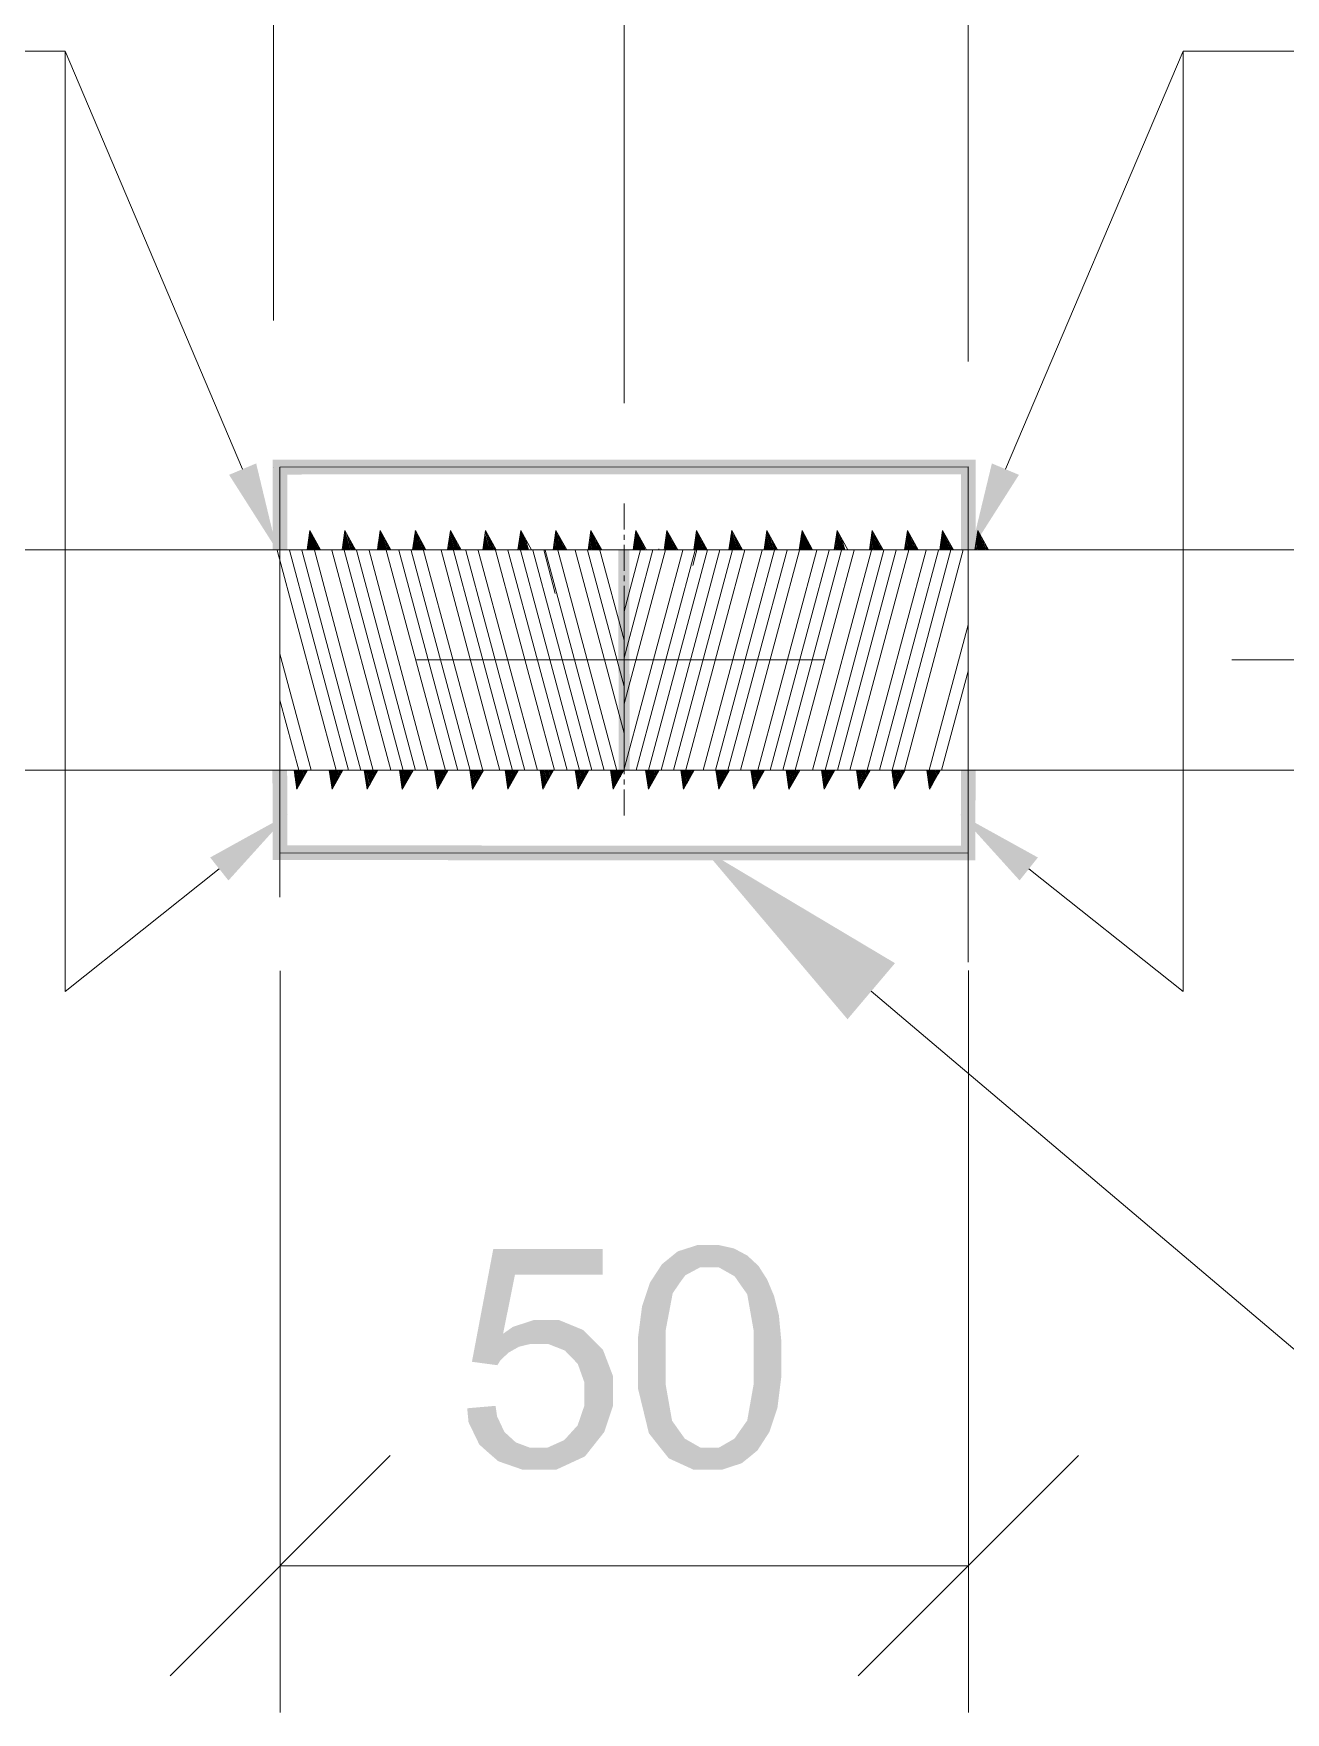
# Model space of a CAD drawing. Header units: millimetres. Extents: x 2 to 579, y 1 to 405.
# Drawn here: x 184.7 to 192.38, y 97.61 to 107.91 of the extents above; entities that cross this region are included whole.
import ezdxf

# ---------------------------------------------------------------- set-up
doc = ezdxf.new("R2010")
doc.units = ezdxf.units.MM
doc.linetypes.add('XKITLINE00', pattern=[0])
doc.layers.add('LinkedObject', color=7, linetype='Continuous', lineweight=0)

# ---------------------------------------------------------------- blocks, each defined once
blk = doc.blocks.new('*A4')
at = {"layer": 'LinkedObject'}
for color, points in [(6, [(185.903, 105.202), (186.069, 105.272), (186.197, 104.74)]), (4, [(190.48, 105.296), (186.26, 105.204), (186.17, 105.294)]), (4, [(186.17, 105.294), (186.26, 104.742), (186.17, 104.742)]), (4, [(186.26, 105.204), (186.26, 104.742), (186.17, 105.294)]), (4, [(190.39, 105.206), (186.26, 105.204), (190.48, 105.296)]), (4, [(190.48, 104.742), (190.39, 105.206), (190.48, 105.296)]), (4, [(190.39, 104.742), (190.39, 105.206), (190.48, 104.742)]), (6, [(190.58, 105.272), (190.746, 105.202), (190.452, 104.74)]), (4, [(188.357, 104.742), (188.359, 103.392), (188.289, 104.741)]), (4, [(188.289, 104.741), (188.359, 103.392), (188.292, 103.392)]), (4, [(186.169, 103.392), (186.26, 102.93), (186.17, 102.84)]), (4, [(186.259, 103.392), (186.26, 102.93), (186.169, 103.392)]), (4, [(190.479, 102.838), (190.39, 103.392), (190.48, 103.392)]), (4, [(190.39, 102.928), (190.39, 103.392), (190.479, 102.838)]), (6, [(185.899, 102.715), (185.787, 102.856), (186.266, 103.121)]), (6, [(190.862, 102.856), (190.75, 102.715), (190.383, 103.121)]), (4, [(186.26, 102.93), (190.39, 102.928), (186.17, 102.84)]), (4, [(186.17, 102.84), (190.39, 102.928), (190.479, 102.838)]), (1, [(189.986, 102.208), (189.695, 101.864), (188.81, 102.909)]), (7, [(188.776, 100.48), (188.791, 100.343), (188.654, 100.441)]), (7, [(188.85, 100.48), (188.791, 100.343), (188.776, 100.48)]), (7, [(188.791, 100.343), (188.85, 100.48), (188.848, 100.343)]), (7, [(188.85, 100.48), (188.906, 100.343), (188.848, 100.343)]), (7, [(188.999, 100.459), (188.85, 100.48), (188.904, 100.48)]), (7, [(189.04, 100.437), (188.85, 100.48), (188.999, 100.459)]), (7, [(189.003, 100.288), (188.85, 100.48), (189.04, 100.437)]), (7, [(188.906, 100.343), (188.85, 100.48), (189.003, 100.288)]), (7, [(187.656, 100.298), (187.392, 99.764), (187.523, 100.456)]), (7, [(188.193, 100.298), (187.523, 100.456), (188.193, 100.456)]), (7, [(187.656, 100.298), (187.523, 100.456), (188.193, 100.298)]), (7, [(188.557, 100.362), (188.665, 100.246), (188.484, 100.25)]), (7, [(188.7, 100.294), (188.557, 100.362), (188.606, 100.402)]), (7, [(188.665, 100.246), (188.557, 100.362), (188.7, 100.294)]), (7, [(188.654, 100.441), (188.791, 100.343), (188.606, 100.402)]), (7, [(188.606, 100.402), (188.791, 100.343), (188.7, 100.294)]), (7, [(189.04, 100.437), (189.041, 100.233), (189.003, 100.288)]), (7, [(189.081, 100.415), (189.041, 100.233), (189.04, 100.437)]), (7, [(189.149, 100.352), (189.041, 100.233), (189.081, 100.415)]), (7, [(187.583, 99.936), (187.392, 99.764), (187.656, 100.298)]), (7, [(189.175, 100.311), (189.041, 100.233), (189.149, 100.352)]), (7, [(189.175, 100.311), (189.08, 100.178), (189.041, 100.233)]), (7, [(189.202, 100.269), (189.08, 100.178), (189.175, 100.311)]), (7, [(189.244, 100.169), (189.08, 100.178), (189.202, 100.269)]), (7, [(188.623, 100.184), (188.41, 99.91), (188.459, 100.176)]), (7, [(188.58, 99.957), (188.41, 99.91), (188.623, 100.184)]), (7, [(188.459, 100.176), (188.41, 99.91), (188.435, 100.103)]), (7, [(188.484, 100.25), (188.665, 100.246), (188.459, 100.176)]), (7, [(188.459, 100.176), (188.665, 100.246), (188.623, 100.184)]), (7, [(189.259, 100.11), (189.119, 99.957), (189.08, 100.178)]), (7, [(189.259, 100.11), (189.08, 100.178), (189.244, 100.169)]), (7, [(189.274, 100.051), (189.119, 99.957), (189.259, 100.11)]), (7, [(189.289, 99.891), (189.119, 99.957), (189.274, 100.051)]), (7, [(187.771, 100.02), (187.583, 99.936), (187.643, 99.978)]), (7, [(187.753, 99.874), (187.583, 99.936), (187.771, 100.02)]), (7, [(187.753, 99.874), (187.771, 100.02), (187.793, 99.874)]), (7, [(187.793, 99.874), (187.771, 100.02), (187.858, 99.874)]), (7, [(187.837, 100.02), (187.858, 99.874), (187.771, 100.02)]), (7, [(188.074, 99.959), (187.837, 100.02), (187.926, 100.02)]), (7, [(187.962, 99.833), (187.837, 100.02), (188.074, 99.959)]), (7, [(187.858, 99.874), (187.837, 100.02), (187.962, 99.833)]), (7, [(187.962, 99.833), (188.074, 99.959), (188.002, 99.792)]), (7, [(188.002, 99.792), (188.074, 99.959), (188.041, 99.751)]), (7, [(188.135, 99.898), (188.041, 99.751), (188.074, 99.959)]), (7, [(188.41, 99.791), (188.58, 99.957), (188.58, 99.791)]), (7, [(188.41, 99.91), (188.58, 99.957), (188.41, 99.791)]), (7, [(189.289, 99.891), (189.119, 99.791), (189.119, 99.957)]), (7, [(187.392, 99.764), (187.583, 99.936), (187.68, 99.856)]), (7, [(187.648, 99.838), (187.392, 99.764), (187.68, 99.856)]), (7, [(187.68, 99.856), (187.583, 99.936), (187.753, 99.874)]), (7, [(188.041, 99.751), (188.135, 99.898), (188.081, 99.639)]), (7, [(188.081, 99.639), (188.135, 99.898), (188.256, 99.679)]), (7, [(188.256, 99.679), (188.135, 99.898), (188.196, 99.836)]), (7, [(189.289, 99.791), (189.119, 99.791), (189.289, 99.891)]), (7, [(187.616, 99.82), (187.392, 99.764), (187.648, 99.838)]), (7, [(187.566, 99.772), (187.392, 99.764), (187.616, 99.82)]), (7, [(187.392, 99.764), (187.566, 99.772), (187.548, 99.743)]), (7, [(188.58, 99.791), (188.41, 99.601), (188.41, 99.791)]), (7, [(188.58, 99.624), (188.41, 99.601), (188.58, 99.791)]), (7, [(189.289, 99.791), (189.119, 99.625), (189.119, 99.791)]), (7, [(189.289, 99.672), (189.119, 99.625), (189.289, 99.791)]), (7, [(188.081, 99.639), (188.256, 99.679), (188.081, 99.568)]), (7, [(188.081, 99.568), (188.256, 99.679), (188.081, 99.494)]), (7, [(188.256, 99.583), (188.081, 99.494), (188.256, 99.679)]), (7, [(189.08, 99.404), (189.289, 99.672), (189.24, 99.407)]), (7, [(189.119, 99.625), (189.289, 99.672), (189.08, 99.404)]), (7, [(189.24, 99.407), (189.289, 99.672), (189.265, 99.48)]), (7, [(188.04, 99.374), (188.256, 99.583), (188.15, 99.266)]), (7, [(188.081, 99.494), (188.256, 99.583), (188.04, 99.374)]), (7, [(188.15, 99.266), (188.256, 99.583), (188.203, 99.333)]), (7, [(188.203, 99.333), (188.256, 99.583), (188.256, 99.491)]), (7, [(188.58, 99.624), (188.544, 99.241), (188.41, 99.601)]), (7, [(188.41, 99.601), (188.544, 99.241), (188.477, 99.326)]), (7, [(188.619, 99.403), (188.544, 99.241), (188.58, 99.624)]), (7, [(187.546, 99.43), (187.363, 99.479), (187.537, 99.494)]), (7, [(187.363, 99.479), (187.495, 99.205), (187.371, 99.394)]), (7, [(187.546, 99.43), (187.495, 99.205), (187.363, 99.479)]), (7, [(187.371, 99.394), (187.495, 99.205), (187.437, 99.257)]), (7, [(187.591, 99.334), (187.495, 99.205), (187.546, 99.43)]), (7, [(187.495, 99.205), (187.591, 99.334), (187.554, 99.154)]), (7, [(187.626, 99.302), (187.554, 99.154), (187.591, 99.334)]), (7, [(187.999, 99.329), (188.15, 99.266), (187.958, 99.284)]), (7, [(188.04, 99.374), (188.15, 99.266), (187.999, 99.329)]), (7, [(188.544, 99.241), (188.619, 99.403), (188.658, 99.348)]), (7, [(188.697, 99.293), (188.544, 99.241), (188.658, 99.348)]), (7, [(189.041, 99.349), (189.143, 99.221), (189.002, 99.293)]), (7, [(189.24, 99.407), (189.041, 99.349), (189.08, 99.404)]), (7, [(189.216, 99.334), (189.041, 99.349), (189.24, 99.407)]), (7, [(189.143, 99.221), (189.041, 99.349), (189.216, 99.334)]), (7, [(187.661, 99.27), (187.554, 99.154), (187.626, 99.302)]), (7, [(187.661, 99.27), (187.796, 99.102), (187.554, 99.154)]), (7, [(187.746, 99.238), (187.796, 99.102), (187.661, 99.27)]), (7, [(187.796, 99.238), (187.796, 99.102), (187.746, 99.238)]), (7, [(187.796, 99.102), (188.15, 99.266), (187.908, 99.102)]), (7, [(187.856, 99.238), (188.15, 99.266), (187.796, 99.102)]), (7, [(187.856, 99.238), (187.796, 99.102), (187.796, 99.238)]), (7, [(187.958, 99.284), (188.15, 99.266), (187.856, 99.238)]), (7, [(187.908, 99.102), (188.15, 99.266), (188.085, 99.184)]), (7, [(188.697, 99.293), (188.85, 99.102), (188.544, 99.241)]), (7, [(188.544, 99.241), (188.85, 99.102), (188.599, 99.172)]), (7, [(188.793, 99.238), (188.85, 99.102), (188.697, 99.293)]), (7, [(188.85, 99.102), (188.793, 99.238), (188.85, 99.238)]), (7, [(188.85, 99.102), (188.907, 99.238), (188.924, 99.102)]), (7, [(188.907, 99.238), (188.85, 99.102), (188.85, 99.238)]), (7, [(189.095, 99.181), (188.907, 99.238), (189.002, 99.293)]), (7, [(189.046, 99.142), (188.907, 99.238), (189.095, 99.181)]), (7, [(188.924, 99.102), (188.907, 99.238), (189.046, 99.142)]), (7, [(189.002, 99.293), (189.143, 99.221), (189.095, 99.181)]), (7, [(187.554, 99.154), (187.796, 99.102), (187.704, 99.102)]), (7, [(188.599, 99.172), (188.85, 99.102), (188.752, 99.102)])]:
    blk.add_hatch(color=color, dxfattribs=at).paths.add_polyline_path(points, flags=17)
at = {"layer": 'LinkedObject', "color": 6, "linetype": 'XKITLINE00', "lineweight": 0}
for p, q in [((186.175, 106.149), (186.175, 114.828)), ((188.325, 105.642), (188.325, 114.828)), ((188.325, 105.926), (188.325, 114.828)), ((190.435, 105.896), (190.435, 114.828)), ((184.897, 107.8), (179.901, 107.8)), ((185.986, 105.237), (184.897, 107.8)), ((184.897, 102.035), (184.897, 107.8)), ((190.663, 105.237), (191.753, 107.8)), ((191.752, 102.035), (191.753, 107.8)), ((191.753, 107.8), (196.748, 107.8)), ((187.052, 104.067), (189.552, 104.067)), ((192.052, 104.067), (205.225, 104.067)), ((185.843, 102.786), (184.897, 102.035)), ((190.806, 102.786), (191.752, 102.035)), ((186.216, 102.162), (186.216, 97.614)), ((190.436, 102.164), (190.436, 97.614)), ((186.891, 99.189), (185.541, 97.839)), ((189.761, 97.839), (191.111, 99.189)), ((186.216, 98.514), (190.436, 98.514))]:
    blk.add_line(p, q, dxfattribs=at)
at = {"layer": 'LinkedObject', "color": 7, "linetype": 'XKITLINE00', "lineweight": 0}
for p, q in [((186.175, 105.249), (186.175, 105.249)), ((188.325, 105.026), (188.325, 105.026)), ((190.435, 104.996), (190.435, 104.996)), ((173.759, 104.742), (202.893, 104.742)), ((188.325, 104.742), (188.325, 104.742)), ((202.893, 103.392), (173.759, 103.392)), ((186.216, 103.062), (186.216, 103.062)), ((190.436, 103.064), (190.436, 103.064)), ((190.436, 98.514), (190.436, 98.514))]:
    blk.add_line(p, q, dxfattribs=at)
at = {"layer": 'LinkedObject', "color": 4, "linetype": 'XKITLINE00', "lineweight": 0}
for p, q in [((186.215, 105.249), (190.435, 105.251)), ((186.215, 104.742), (186.215, 105.249)), ((190.435, 104.742), (190.435, 105.251)), ((190.435, 105.251), (190.435, 102.214)), ((186.215, 105.101), (186.215, 102.613)), ((188.325, 104.364), (188.325, 103.392)), ((186.215, 103.392), (186.215, 102.885)), ((190.435, 103.392), (190.435, 102.883)), ((186.215, 102.885), (190.435, 102.883))]:
    blk.add_line(p, q, dxfattribs=at)
at = {"layer": 'LinkedObject', "color": 9, "linetype": 'XKITLINE00', "lineweight": 0}
for p, q in [((188.325, 104.866), (188.325, 105.026)), ((188.325, 104.804), (188.325, 104.835)), ((188.325, 104.616), (188.325, 104.772)), ((188.325, 104.614), (188.325, 104.742)), ((188.325, 104.554), (188.325, 104.585)), ((188.325, 104.551), (188.325, 104.583)), ((188.325, 104.366), (188.325, 104.522)), ((188.325, 104.364), (188.325, 104.52)), ((188.325, 104.304), (188.325, 104.335)), ((188.325, 104.301), (188.325, 104.333)), ((188.325, 104.116), (188.325, 104.272)), ((188.325, 104.114), (188.325, 104.27)), ((188.325, 104.054), (188.325, 104.085)), ((188.325, 104.051), (188.325, 104.083)), ((188.325, 103.866), (188.325, 104.022)), ((188.325, 103.864), (188.325, 104.02)), ((188.325, 103.804), (188.325, 103.835)), ((188.325, 103.801), (188.325, 103.833)), ((188.325, 103.616), (188.325, 103.772)), ((188.325, 103.614), (188.325, 103.77)), ((188.325, 103.554), (188.325, 103.585)), ((188.325, 103.551), (188.325, 103.583)), ((188.325, 103.366), (188.325, 103.522)), ((188.325, 103.392), (188.325, 103.52)), ((188.325, 103.304), (188.325, 103.335)), ((188.325, 103.113), (188.325, 103.272))]:
    blk.add_line(p, q, dxfattribs=at)
at = {"layer": 'LinkedObject', "color": 1, "linetype": 'XKITLINE00', "lineweight": 0}
for p, q in [((186.398, 104.86), (186.381, 104.742)), ((186.387, 104.785), (186.399, 104.742)), ((186.388, 104.793), (186.402, 104.742)), ((186.39, 104.807), (186.408, 104.742)), ((186.391, 104.814), (186.411, 104.742)), ((186.393, 104.829), (186.417, 104.742)), ((186.394, 104.836), (186.42, 104.742)), ((186.397, 104.851), (186.426, 104.742)), ((186.464, 104.742), (186.398, 104.86)), ((186.398, 104.858), (186.429, 104.742)), ((186.408, 104.842), (186.435, 104.742)), ((186.414, 104.831), (186.438, 104.742)), ((186.425, 104.81), (186.444, 104.742)), ((186.431, 104.8), (186.447, 104.742)), ((186.613, 104.86), (186.596, 104.742)), ((186.603, 104.786), (186.615, 104.742)), ((186.604, 104.793), (186.618, 104.742)), ((186.606, 104.807), (186.624, 104.742)), ((186.607, 104.815), (186.626, 104.742)), ((186.609, 104.829), (186.632, 104.742)), ((186.61, 104.836), (186.635, 104.742)), ((186.612, 104.851), (186.641, 104.742)), ((186.679, 104.742), (186.613, 104.86)), ((186.613, 104.858), (186.644, 104.742)), ((186.624, 104.841), (186.65, 104.742)), ((186.63, 104.831), (186.653, 104.742)), ((186.641, 104.81), (186.659, 104.742)), ((186.647, 104.8), (186.662, 104.742)), ((186.829, 104.86), (186.812, 104.742)), ((186.818, 104.786), (186.83, 104.742)), ((186.819, 104.793), (186.833, 104.742)), ((186.821, 104.808), (186.839, 104.742)), ((186.823, 104.815), (186.842, 104.742)), ((186.825, 104.829), (186.848, 104.742)), ((186.826, 104.837), (186.851, 104.742)), ((186.828, 104.851), (186.857, 104.742)), ((186.895, 104.742), (186.829, 104.86)), ((186.829, 104.858), (186.86, 104.742)), ((186.84, 104.841), (186.866, 104.742)), ((186.845, 104.83), (186.869, 104.742)), ((186.857, 104.81), (186.875, 104.742)), ((186.863, 104.799), (186.878, 104.742)), ((187.045, 104.86), (187.027, 104.742)), ((187.034, 104.786), (187.046, 104.742)), ((187.035, 104.794), (187.049, 104.742)), ((187.037, 104.808), (187.055, 104.742)), ((187.038, 104.815), (187.058, 104.742)), ((187.04, 104.83), (187.064, 104.742)), ((187.041, 104.837), (187.067, 104.742)), ((187.043, 104.852), (187.073, 104.742)), ((187.044, 104.859), (187.076, 104.742)), ((187.11, 104.742), (187.045, 104.86)), ((187.055, 104.84), (187.082, 104.742)), ((187.061, 104.83), (187.085, 104.742)), ((187.073, 104.809), (187.091, 104.742)), ((187.078, 104.799), (187.094, 104.742)), ((187.26, 104.86), (187.243, 104.742)), ((187.249, 104.787), (187.262, 104.742)), ((187.251, 104.794), (187.265, 104.742)), ((187.253, 104.808), (187.271, 104.742)), ((187.254, 104.816), (187.274, 104.742)), ((187.256, 104.83), (187.28, 104.742)), ((187.257, 104.837), (187.283, 104.742)), ((187.259, 104.852), (187.289, 104.742)), ((187.326, 104.742), (187.26, 104.86)), ((187.26, 104.859), (187.292, 104.742)), ((187.271, 104.84), (187.297, 104.742)), ((187.277, 104.829), (187.3, 104.742)), ((187.288, 104.809), (187.306, 104.742)), ((187.294, 104.798), (187.309, 104.742)), ((187.476, 104.86), (187.458, 104.742)), ((187.465, 104.787), (187.477, 104.742)), ((187.466, 104.794), (187.48, 104.742)), ((187.468, 104.809), (187.486, 104.742)), ((187.469, 104.816), (187.489, 104.742)), ((187.471, 104.83), (187.495, 104.742)), ((187.472, 104.838), (187.498, 104.742)), ((187.475, 104.852), (187.504, 104.742)), ((187.541, 104.742), (187.476, 104.86)), ((187.476, 104.859), (187.507, 104.742)), ((187.487, 104.839), (187.513, 104.742)), ((187.493, 104.829), (187.516, 104.742)), ((187.504, 104.808), (187.522, 104.742)), ((187.51, 104.798), (187.525, 104.742)), ((187.691, 104.86), (187.674, 104.742)), ((187.681, 104.787), (187.693, 104.742)), ((187.682, 104.795), (187.696, 104.742)), ((187.684, 104.809), (187.702, 104.742)), ((187.685, 104.816), (187.705, 104.742)), ((187.687, 104.831), (187.711, 104.742)), ((187.688, 104.838), (187.714, 104.742)), ((187.69, 104.852), (187.72, 104.742)), ((187.691, 104.86), (187.723, 104.742)), ((187.757, 104.742), (187.691, 104.86)), ((187.703, 104.839), (187.729, 104.742)), ((187.709, 104.829), (187.732, 104.742)), ((187.72, 104.808), (187.738, 104.742)), ((187.907, 104.86), (187.89, 104.742)), ((187.896, 104.785), (187.907, 104.742)), ((187.897, 104.792), (187.91, 104.742)), ((187.899, 104.807), (187.916, 104.742)), ((187.9, 104.814), (187.919, 104.742)), ((187.902, 104.828), (187.925, 104.742)), ((187.903, 104.835), (187.928, 104.742)), ((187.905, 104.85), (187.934, 104.742)), ((187.906, 104.857), (187.937, 104.742)), ((187.973, 104.742), (187.907, 104.86)), ((187.916, 104.842), (187.943, 104.742)), ((187.922, 104.832), (187.946, 104.742)), ((187.934, 104.811), (187.952, 104.742)), ((187.939, 104.801), (187.955, 104.742)), ((188.122, 104.86), (188.105, 104.742)), ((188.111, 104.785), (188.123, 104.742)), ((188.113, 104.792), (188.126, 104.742)), ((188.115, 104.807), (188.132, 104.742)), ((188.116, 104.814), (188.135, 104.742)), ((188.118, 104.829), (188.141, 104.742)), ((188.119, 104.836), (188.144, 104.742)), ((188.121, 104.85), (188.15, 104.742)), ((188.188, 104.742), (188.122, 104.86)), ((188.122, 104.858), (188.153, 104.742)), ((188.132, 104.842), (188.159, 104.742)), ((188.138, 104.832), (188.162, 104.742)), ((188.149, 104.811), (188.168, 104.742)), ((188.155, 104.801), (188.171, 104.742)), ((188.397, 104.86), (188.38, 104.742)), ((188.386, 104.785), (188.398, 104.742)), ((188.387, 104.793), (188.401, 104.742)), ((188.389, 104.807), (188.407, 104.742)), ((188.39, 104.814), (188.41, 104.742)), ((188.392, 104.829), (188.416, 104.742)), ((188.393, 104.836), (188.419, 104.742)), ((188.395, 104.851), (188.425, 104.742)), ((188.396, 104.858), (188.428, 104.742)), ((188.463, 104.742), (188.397, 104.86)), ((188.407, 104.842), (188.434, 104.742)), ((188.413, 104.831), (188.437, 104.742)), ((188.424, 104.81), (188.443, 104.742)), ((188.43, 104.8), (188.446, 104.742)), ((188.588, 104.86), (188.571, 104.742)), ((188.577, 104.786), (188.589, 104.742)), ((188.578, 104.793), (188.592, 104.742)), ((188.58, 104.807), (188.598, 104.742)), ((188.581, 104.815), (188.601, 104.742)), ((188.583, 104.829), (188.607, 104.742)), ((188.584, 104.836), (188.61, 104.742)), ((188.587, 104.851), (188.616, 104.742)), ((188.654, 104.742), (188.588, 104.86)), ((188.588, 104.858), (188.619, 104.742)), ((188.598, 104.841), (188.625, 104.742)), ((188.604, 104.831), (188.628, 104.742)), ((188.615, 104.81), (188.634, 104.742)), ((188.621, 104.8), (188.637, 104.742)), ((188.769, 104.86), (188.752, 104.742)), ((188.758, 104.786), (188.77, 104.742)), ((188.759, 104.793), (188.773, 104.742)), ((188.761, 104.808), (188.779, 104.742)), ((188.762, 104.815), (188.782, 104.742)), ((188.765, 104.829), (188.788, 104.742)), ((188.766, 104.837), (188.791, 104.742)), ((188.768, 104.851), (188.797, 104.742)), ((188.835, 104.742), (188.769, 104.86)), ((188.769, 104.858), (188.8, 104.742)), ((188.78, 104.841), (188.806, 104.742)), ((188.785, 104.83), (188.809, 104.742)), ((188.797, 104.81), (188.815, 104.742)), ((188.803, 104.799), (188.818, 104.742)), ((188.985, 104.86), (188.967, 104.742)), ((188.974, 104.786), (188.986, 104.742)), ((188.975, 104.794), (188.989, 104.742)), ((188.977, 104.808), (188.995, 104.742)), ((188.978, 104.815), (188.998, 104.742)), ((188.98, 104.83), (189.004, 104.742)), ((188.981, 104.837), (189.007, 104.742)), ((188.983, 104.851), (189.013, 104.742)), ((188.984, 104.859), (189.016, 104.742)), ((189.05, 104.742), (188.985, 104.86)), ((188.995, 104.84), (189.022, 104.742)), ((189.001, 104.83), (189.025, 104.742)), ((189.013, 104.809), (189.031, 104.742)), ((189.018, 104.799), (189.034, 104.742)), ((189.2, 104.86), (189.183, 104.742)), ((189.189, 104.787), (189.202, 104.742)), ((189.19, 104.794), (189.204, 104.742)), ((189.193, 104.808), (189.21, 104.742)), ((189.194, 104.816), (189.213, 104.742)), ((189.196, 104.83), (189.219, 104.742)), ((189.197, 104.837), (189.222, 104.742)), ((189.199, 104.852), (189.228, 104.742)), ((189.266, 104.742), (189.2, 104.86)), ((189.2, 104.859), (189.231, 104.742)), ((189.211, 104.84), (189.237, 104.742)), ((189.217, 104.829), (189.24, 104.742)), ((189.228, 104.809), (189.246, 104.742)), ((189.234, 104.798), (189.249, 104.742)), ((189.416, 104.86), (189.398, 104.742)), ((189.405, 104.787), (189.417, 104.742)), ((189.406, 104.794), (189.42, 104.742)), ((189.408, 104.809), (189.426, 104.742)), ((189.409, 104.816), (189.429, 104.742)), ((189.411, 104.83), (189.435, 104.742)), ((189.412, 104.838), (189.438, 104.742)), ((189.415, 104.852), (189.444, 104.742)), ((189.481, 104.742), (189.416, 104.86)), ((189.416, 104.859), (189.447, 104.742)), ((189.427, 104.839), (189.453, 104.742)), ((189.433, 104.829), (189.456, 104.742)), ((189.444, 104.808), (189.462, 104.742)), ((189.45, 104.798), (189.465, 104.742)), ((189.631, 104.86), (189.614, 104.742)), ((189.621, 104.787), (189.633, 104.742)), ((189.622, 104.794), (189.636, 104.742)), ((189.624, 104.809), (189.642, 104.742)), ((189.625, 104.816), (189.645, 104.742)), ((189.627, 104.831), (189.651, 104.742)), ((189.628, 104.838), (189.654, 104.742)), ((189.63, 104.852), (189.66, 104.742)), ((189.631, 104.86), (189.663, 104.742)), ((189.697, 104.742), (189.631, 104.86)), ((189.643, 104.839), (189.669, 104.742)), ((189.648, 104.829), (189.672, 104.742)), ((189.66, 104.808), (189.678, 104.742)), ((189.847, 104.86), (189.83, 104.742)), ((189.836, 104.785), (189.847, 104.742)), ((189.837, 104.792), (189.85, 104.742)), ((189.839, 104.807), (189.856, 104.742)), ((189.84, 104.814), (189.859, 104.742)), ((189.842, 104.828), (189.865, 104.742)), ((189.843, 104.835), (189.868, 104.742)), ((189.845, 104.85), (189.874, 104.742)), ((189.846, 104.857), (189.877, 104.742)), ((189.913, 104.742), (189.847, 104.86)), ((189.856, 104.842), (189.883, 104.742)), ((189.862, 104.832), (189.886, 104.742)), ((189.874, 104.811), (189.892, 104.742)), ((189.879, 104.801), (189.895, 104.742)), ((190.062, 104.86), (190.045, 104.742)), ((190.051, 104.785), (190.063, 104.742)), ((190.052, 104.792), (190.066, 104.742)), ((190.055, 104.807), (190.072, 104.742)), ((190.056, 104.814), (190.075, 104.742)), ((190.058, 104.829), (190.081, 104.742)), ((190.059, 104.836), (190.084, 104.742)), ((190.061, 104.85), (190.09, 104.742)), ((190.128, 104.742), (190.062, 104.86)), ((190.062, 104.858), (190.093, 104.742)), ((190.072, 104.842), (190.099, 104.742)), ((190.078, 104.832), (190.102, 104.742)), ((190.089, 104.811), (190.108, 104.742)), ((190.095, 104.801), (190.111, 104.742)), ((190.278, 104.86), (190.261, 104.742)), ((190.267, 104.785), (190.279, 104.742)), ((190.268, 104.793), (190.282, 104.742)), ((190.27, 104.807), (190.288, 104.742)), ((190.271, 104.814), (190.291, 104.742)), ((190.273, 104.829), (190.297, 104.742)), ((190.274, 104.836), (190.3, 104.742)), ((190.276, 104.851), (190.306, 104.742)), ((190.344, 104.742), (190.278, 104.86)), ((190.278, 104.858), (190.309, 104.742)), ((190.288, 104.842), (190.315, 104.742)), ((190.294, 104.831), (190.318, 104.742)), ((190.305, 104.81), (190.324, 104.742)), ((190.311, 104.8), (190.327, 104.742)), ((190.493, 104.86), (190.476, 104.742)), ((190.483, 104.786), (190.494, 104.742)), ((190.484, 104.793), (190.497, 104.742)), ((190.486, 104.807), (190.503, 104.742)), ((190.487, 104.815), (190.506, 104.742)), ((190.489, 104.829), (190.512, 104.742)), ((190.49, 104.836), (190.515, 104.742)), ((190.492, 104.851), (190.521, 104.742)), ((190.559, 104.742), (190.493, 104.86)), ((190.493, 104.858), (190.524, 104.742)), ((190.504, 104.841), (190.53, 104.742)), ((190.509, 104.831), (190.533, 104.742)), ((190.521, 104.81), (190.539, 104.742)), ((190.527, 104.8), (190.542, 104.742)), ((186.197, 104.74), (186.559, 103.391)), ((186.273, 104.74), (186.635, 103.391)), ((186.35, 104.74), (186.711, 103.39)), ((186.381, 104.742), (186.381, 104.742)), ((186.382, 104.749), (186.384, 104.742)), ((186.384, 104.764), (186.39, 104.742)), ((186.385, 104.771), (186.393, 104.742)), ((186.426, 104.74), (186.787, 103.39)), ((186.443, 104.779), (186.453, 104.742)), ((186.448, 104.769), (186.456, 104.742)), ((186.46, 104.748), (186.462, 104.742)), ((186.532, 104.74), (186.894, 103.391)), ((186.596, 104.742), (186.597, 104.742)), ((186.597, 104.75), (186.6, 104.742)), ((186.6, 104.764), (186.606, 104.742)), ((186.601, 104.771), (186.609, 104.742)), ((186.609, 104.74), (186.97, 103.39)), ((186.658, 104.779), (186.668, 104.742)), ((186.664, 104.769), (186.671, 104.742)), ((186.676, 104.748), (186.677, 104.742)), ((186.685, 104.74), (187.046, 103.39)), ((186.761, 104.739), (187.122, 103.39)), ((186.812, 104.743), (186.812, 104.742)), ((186.813, 104.75), (186.815, 104.742)), ((186.815, 104.764), (186.821, 104.742)), ((186.816, 104.772), (186.824, 104.742)), ((186.867, 104.74), (187.229, 103.39)), ((186.874, 104.779), (186.884, 104.742)), ((186.88, 104.768), (186.887, 104.742)), ((186.892, 104.747), (186.893, 104.742)), ((186.944, 104.74), (187.305, 103.39)), ((187.02, 104.739), (187.381, 103.39)), ((187.028, 104.743), (187.028, 104.742)), ((187.029, 104.75), (187.031, 104.742)), ((187.031, 104.765), (187.037, 104.742)), ((187.032, 104.772), (187.04, 104.742)), ((187.09, 104.778), (187.1, 104.742)), ((187.096, 104.768), (187.103, 104.742)), ((187.096, 104.739), (187.458, 103.39)), ((187.107, 104.747), (187.109, 104.742)), ((187.203, 104.74), (187.564, 103.39)), ((187.243, 104.743), (187.244, 104.742)), ((187.244, 104.75), (187.247, 104.742)), ((187.246, 104.765), (187.253, 104.742)), ((187.247, 104.772), (187.256, 104.742)), ((187.279, 104.739), (187.64, 103.39)), ((187.306, 104.778), (187.315, 104.742)), ((187.312, 104.767), (187.318, 104.742)), ((187.323, 104.747), (187.324, 104.742)), ((187.355, 104.739), (187.716, 103.39)), ((187.431, 104.739), (187.793, 103.389)), ((187.459, 104.744), (187.459, 104.742)), ((187.46, 104.751), (187.462, 104.742)), ((187.462, 104.765), (187.468, 104.742)), ((187.463, 104.772), (187.471, 104.742)), ((187.522, 104.777), (187.531, 104.742)), ((187.527, 104.767), (187.534, 104.742)), ((187.537, 104.741), (187.899, 103.391)), ((187.539, 104.746), (187.54, 104.742)), ((187.613, 104.741), (187.975, 103.391)), ((187.674, 104.744), (187.675, 104.742)), ((187.675, 104.751), (187.678, 104.742)), ((187.677, 104.766), (187.684, 104.742)), ((187.679, 104.773), (187.687, 104.742)), ((187.69, 104.74), (188.051, 103.391)), ((187.766, 104.74), (188.127, 103.391)), ((187.832, 104.742), (187.903, 104.474)), ((187.842, 104.74), (188.203, 103.39)), ((187.891, 104.749), (187.892, 104.742)), ((187.893, 104.763), (187.898, 104.742)), ((187.894, 104.77), (187.901, 104.742)), ((187.918, 104.74), (188.28, 103.39)), ((187.951, 104.78), (187.961, 104.742)), ((187.957, 104.77), (187.964, 104.742)), ((187.968, 104.749), (187.97, 104.742)), ((188.024, 104.741), (188.325, 103.619)), ((188.1, 104.741), (188.325, 103.904)), ((188.105, 104.742), (188.105, 104.742)), ((188.106, 104.749), (188.108, 104.742)), ((188.108, 104.763), (188.114, 104.742)), ((188.109, 104.771), (188.117, 104.742)), ((188.167, 104.78), (188.177, 104.742)), ((188.173, 104.769), (188.18, 104.742)), ((188.177, 104.741), (188.325, 104.188)), ((188.184, 104.749), (188.186, 104.742)), ((188.321, 104.742), (188.321, 104.742)), ((188.685, 104.741), (188.323, 103.392)), ((188.324, 104.742), (188.324, 104.742)), ((188.578, 104.743), (188.325, 103.797)), ((188.502, 104.743), (188.325, 104.08)), ((188.426, 104.742), (188.325, 104.364)), ((188.382, 104.764), (188.388, 104.742)), ((188.384, 104.771), (188.392, 104.742)), ((188.388, 104.769), (188.396, 104.742)), ((188.761, 104.741), (188.399, 103.392)), ((188.4, 104.748), (188.402, 104.742)), ((188.441, 104.779), (188.452, 104.742)), ((188.837, 104.742), (188.475, 103.392)), ((188.536, 104.742), (188.537, 104.742)), ((188.537, 104.749), (188.539, 104.742)), ((188.913, 104.742), (188.552, 103.392)), ((188.574, 104.764), (188.58, 104.742)), ((188.575, 104.771), (188.583, 104.742)), ((188.616, 104.748), (188.617, 104.742)), ((188.989, 104.742), (188.628, 103.392)), ((188.633, 104.779), (188.643, 104.742)), ((188.639, 104.769), (188.646, 104.742)), ((189.066, 104.742), (188.704, 103.393)), ((188.772, 104.742), (188.747, 104.647)), ((188.752, 104.743), (188.752, 104.742)), ((188.753, 104.75), (188.755, 104.742)), ((188.755, 104.764), (188.761, 104.742)), ((188.756, 104.772), (188.764, 104.742)), ((189.172, 104.74), (188.81, 103.391)), ((188.814, 104.778), (188.824, 104.742)), ((188.82, 104.768), (188.827, 104.742)), ((188.831, 104.747), (188.833, 104.742)), ((189.248, 104.741), (188.886, 103.391)), ((189.324, 104.741), (188.962, 103.391)), ((188.968, 104.743), (188.968, 104.742)), ((188.969, 104.75), (188.971, 104.742)), ((188.971, 104.765), (188.977, 104.742)), ((188.972, 104.772), (188.98, 104.742)), ((189.03, 104.778), (189.04, 104.742)), ((189.036, 104.768), (189.043, 104.742)), ((189.4, 104.741), (189.039, 103.392)), ((189.047, 104.747), (189.049, 104.742)), ((189.507, 104.741), (189.145, 103.391)), ((189.183, 104.743), (189.184, 104.742)), ((189.184, 104.75), (189.187, 104.742)), ((189.186, 104.765), (189.193, 104.742)), ((189.187, 104.772), (189.196, 104.742)), ((189.583, 104.741), (189.221, 103.391)), ((189.246, 104.778), (189.255, 104.742)), ((189.252, 104.767), (189.258, 104.742)), ((189.263, 104.747), (189.264, 104.742)), ((189.659, 104.741), (189.298, 103.392)), ((189.735, 104.741), (189.374, 103.392)), ((189.399, 104.743), (189.399, 104.742)), ((189.4, 104.751), (189.402, 104.742)), ((189.402, 104.765), (189.408, 104.742)), ((189.403, 104.772), (189.411, 104.742)), ((189.462, 104.777), (189.471, 104.742)), ((189.467, 104.767), (189.474, 104.742)), ((189.479, 104.746), (189.48, 104.742)), ((189.842, 104.741), (189.48, 103.391)), ((189.614, 104.744), (189.615, 104.742)), ((189.615, 104.751), (189.618, 104.742)), ((189.617, 104.766), (189.624, 104.742)), ((189.619, 104.773), (189.627, 104.742)), ((189.994, 104.741), (189.633, 103.392)), ((190.07, 104.742), (189.709, 103.392)), ((190.177, 104.741), (189.815, 103.392)), ((189.831, 104.749), (189.832, 104.742)), ((189.833, 104.763), (189.838, 104.742)), ((189.834, 104.77), (189.841, 104.742)), ((189.891, 104.78), (189.901, 104.742)), ((190.253, 104.741), (189.892, 103.392)), ((189.897, 104.77), (189.904, 104.742)), ((189.908, 104.749), (189.91, 104.742)), ((190.329, 104.742), (189.968, 103.392)), ((190.405, 104.742), (190.044, 103.392)), ((190.045, 104.742), (190.045, 104.742)), ((190.046, 104.749), (190.048, 104.742)), ((190.048, 104.763), (190.054, 104.742)), ((190.049, 104.771), (190.057, 104.742)), ((190.107, 104.78), (190.117, 104.742)), ((190.113, 104.769), (190.12, 104.742)), ((190.124, 104.749), (190.126, 104.742)), ((190.261, 104.742), (190.261, 104.742)), ((190.262, 104.749), (190.264, 104.742)), ((190.264, 104.764), (190.27, 104.742)), ((190.265, 104.771), (190.273, 104.742)), ((190.323, 104.779), (190.333, 104.742)), ((190.328, 104.769), (190.336, 104.742)), ((190.34, 104.748), (190.342, 104.742)), ((190.476, 104.742), (190.476, 104.742)), ((190.477, 104.75), (190.479, 104.742)), ((190.479, 104.764), (190.485, 104.742)), ((190.48, 104.771), (190.488, 104.742)), ((190.538, 104.779), (190.548, 104.742)), ((190.544, 104.769), (190.551, 104.742)), ((190.556, 104.748), (190.557, 104.742)), ((190.435, 104.282), (190.196, 103.392)), ((186.215, 104.105), (186.407, 103.391)), ((190.435, 103.998), (190.272, 103.392)), ((186.215, 103.821), (186.331, 103.391)), ((186.318, 103.274), (186.301, 103.392)), ((186.303, 103.392), (186.329, 103.293)), ((186.306, 103.392), (186.331, 103.297)), ((186.307, 103.354), (186.325, 103.286)), ((186.312, 103.392), (186.335, 103.304)), ((186.315, 103.392), (186.337, 103.308)), ((186.384, 103.392), (186.318, 103.274)), ((186.321, 103.392), (186.341, 103.315)), ((186.324, 103.392), (186.343, 103.319)), ((186.33, 103.392), (186.347, 103.326)), ((186.333, 103.392), (186.349, 103.329)), ((186.339, 103.392), (186.353, 103.337)), ((186.342, 103.392), (186.355, 103.34)), ((186.348, 103.392), (186.36, 103.348)), ((186.351, 103.392), (186.362, 103.351)), ((186.357, 103.392), (186.366, 103.358)), ((186.36, 103.392), (186.368, 103.362)), ((186.366, 103.392), (186.372, 103.369)), ((186.369, 103.392), (186.374, 103.373)), ((186.375, 103.392), (186.378, 103.38)), ((186.378, 103.392), (186.38, 103.384)), ((186.384, 103.392), (186.384, 103.391)), ((186.534, 103.274), (186.517, 103.392)), ((186.518, 103.392), (186.545, 103.293)), ((186.521, 103.392), (186.547, 103.297)), ((186.522, 103.356), (186.541, 103.286)), ((186.527, 103.392), (186.551, 103.304)), ((186.53, 103.392), (186.553, 103.308)), ((186.6, 103.392), (186.534, 103.274)), ((186.536, 103.392), (186.557, 103.315)), ((186.539, 103.392), (186.559, 103.319)), ((186.545, 103.392), (186.563, 103.326)), ((186.548, 103.392), (186.565, 103.33)), ((186.554, 103.392), (186.569, 103.337)), ((186.557, 103.392), (186.571, 103.34)), ((186.563, 103.392), (186.575, 103.348)), ((186.566, 103.392), (186.577, 103.351)), ((186.572, 103.392), (186.581, 103.359)), ((186.575, 103.392), (186.583, 103.362)), ((186.581, 103.392), (186.587, 103.37)), ((186.584, 103.392), (186.589, 103.373)), ((186.59, 103.392), (186.593, 103.38)), ((186.593, 103.392), (186.595, 103.384)), ((186.599, 103.392), (186.599, 103.391)), ((186.75, 103.274), (186.732, 103.392)), ((186.734, 103.392), (186.76, 103.293)), ((186.737, 103.392), (186.762, 103.297)), ((186.738, 103.357), (186.756, 103.286)), ((186.743, 103.392), (186.767, 103.304)), ((186.746, 103.392), (186.769, 103.308)), ((186.815, 103.392), (186.75, 103.274)), ((186.752, 103.392), (186.773, 103.315)), ((186.755, 103.392), (186.775, 103.319)), ((186.761, 103.392), (186.779, 103.326)), ((186.764, 103.392), (186.781, 103.33)), ((186.77, 103.392), (186.785, 103.337)), ((186.773, 103.392), (186.787, 103.341)), ((186.779, 103.392), (186.791, 103.348)), ((186.782, 103.392), (186.793, 103.352)), ((186.788, 103.392), (186.797, 103.359)), ((186.791, 103.392), (186.799, 103.362)), ((186.797, 103.392), (186.803, 103.37)), ((186.8, 103.392), (186.805, 103.373)), ((186.806, 103.392), (186.809, 103.381)), ((186.809, 103.392), (186.811, 103.384)), ((186.815, 103.392), (186.815, 103.391)), ((186.965, 103.274), (186.948, 103.392)), ((186.95, 103.392), (186.976, 103.294)), ((186.953, 103.392), (186.978, 103.297)), ((186.953, 103.358), (186.972, 103.286)), ((186.959, 103.392), (186.982, 103.304)), ((186.962, 103.392), (186.984, 103.308)), ((187.031, 103.392), (186.965, 103.274)), ((186.968, 103.392), (186.988, 103.315)), ((186.971, 103.392), (186.99, 103.319)), ((186.977, 103.392), (186.994, 103.326)), ((186.98, 103.392), (186.996, 103.33)), ((186.986, 103.392), (187, 103.337)), ((186.989, 103.392), (187.002, 103.341)), ((186.995, 103.392), (187.006, 103.348)), ((186.998, 103.392), (187.008, 103.352)), ((187.004, 103.392), (187.012, 103.359)), ((187.007, 103.392), (187.015, 103.363)), ((187.013, 103.392), (187.019, 103.37)), ((187.016, 103.392), (187.021, 103.373)), ((187.022, 103.392), (187.025, 103.381)), ((187.025, 103.392), (187.027, 103.384)), ((187.031, 103.392), (187.031, 103.392)), ((187.181, 103.274), (187.163, 103.392)), ((187.165, 103.392), (187.192, 103.294)), ((187.168, 103.392), (187.194, 103.297)), ((187.168, 103.359), (187.188, 103.286)), ((187.174, 103.392), (187.198, 103.305)), ((187.177, 103.392), (187.2, 103.308)), ((187.246, 103.392), (187.181, 103.274)), ((187.183, 103.392), (187.204, 103.316)), ((187.186, 103.392), (187.206, 103.319)), ((187.192, 103.392), (187.21, 103.326)), ((187.195, 103.392), (187.212, 103.33)), ((187.201, 103.392), (187.216, 103.337)), ((187.204, 103.392), (187.218, 103.341)), ((187.21, 103.392), (187.222, 103.348)), ((187.213, 103.392), (187.224, 103.352)), ((187.219, 103.392), (187.228, 103.359)), ((187.222, 103.392), (187.23, 103.363)), ((187.228, 103.392), (187.234, 103.37)), ((187.231, 103.392), (187.236, 103.374)), ((187.237, 103.392), (187.24, 103.381)), ((187.24, 103.392), (187.242, 103.385)), ((187.246, 103.392), (187.246, 103.392)), ((187.396, 103.274), (187.379, 103.392)), ((187.381, 103.392), (187.407, 103.294)), ((187.384, 103.392), (187.409, 103.298)), ((187.384, 103.36), (187.403, 103.287)), ((187.39, 103.392), (187.413, 103.305)), ((187.393, 103.392), (187.415, 103.308)), ((187.462, 103.392), (187.396, 103.274)), ((187.399, 103.392), (187.419, 103.316)), ((187.402, 103.392), (187.422, 103.319)), ((187.408, 103.392), (187.426, 103.327)), ((187.411, 103.392), (187.428, 103.33)), ((187.417, 103.392), (187.432, 103.337)), ((187.42, 103.392), (187.434, 103.341)), ((187.426, 103.392), (187.438, 103.348)), ((187.429, 103.392), (187.44, 103.352)), ((187.435, 103.392), (187.444, 103.359)), ((187.438, 103.392), (187.446, 103.363)), ((187.444, 103.392), (187.45, 103.37)), ((187.447, 103.392), (187.452, 103.374)), ((187.453, 103.392), (187.456, 103.381)), ((187.456, 103.392), (187.458, 103.385)), ((187.462, 103.392), (187.462, 103.392)), ((187.612, 103.274), (187.595, 103.392)), ((187.597, 103.392), (187.623, 103.294)), ((187.599, 103.361), (187.619, 103.287)), ((187.6, 103.392), (187.625, 103.298)), ((187.606, 103.392), (187.629, 103.305)), ((187.609, 103.392), (187.631, 103.309)), ((187.678, 103.392), (187.612, 103.274)), ((187.615, 103.392), (187.635, 103.316)), ((187.618, 103.392), (187.637, 103.319)), ((187.624, 103.392), (187.641, 103.327)), ((187.627, 103.392), (187.643, 103.33)), ((187.633, 103.392), (187.647, 103.338)), ((187.636, 103.392), (187.649, 103.341)), ((187.642, 103.392), (187.653, 103.349)), ((187.645, 103.392), (187.655, 103.352)), ((187.651, 103.392), (187.659, 103.359)), ((187.654, 103.392), (187.661, 103.363)), ((187.66, 103.392), (187.665, 103.37)), ((187.663, 103.392), (187.667, 103.374)), ((187.669, 103.392), (187.672, 103.381)), ((187.672, 103.392), (187.674, 103.385)), ((187.827, 103.274), (187.81, 103.392)), ((187.811, 103.392), (187.838, 103.293)), ((187.814, 103.392), (187.84, 103.296)), ((187.816, 103.352), (187.834, 103.286)), ((187.82, 103.392), (187.844, 103.304)), ((187.823, 103.392), (187.846, 103.307)), ((187.893, 103.392), (187.827, 103.274)), ((187.829, 103.392), (187.85, 103.315)), ((187.832, 103.392), (187.852, 103.318)), ((187.838, 103.392), (187.856, 103.325)), ((187.841, 103.392), (187.858, 103.329)), ((187.847, 103.392), (187.862, 103.336)), ((187.85, 103.392), (187.864, 103.34)), ((187.856, 103.392), (187.868, 103.347)), ((187.859, 103.392), (187.87, 103.351)), ((187.865, 103.392), (187.874, 103.358)), ((187.868, 103.392), (187.876, 103.362)), ((187.874, 103.392), (187.88, 103.369)), ((187.877, 103.392), (187.882, 103.373)), ((187.883, 103.392), (187.886, 103.38)), ((187.886, 103.392), (187.888, 103.384)), ((187.892, 103.392), (187.892, 103.391)), ((188.043, 103.274), (188.026, 103.392)), ((188.027, 103.392), (188.054, 103.293)), ((188.03, 103.392), (188.056, 103.297)), ((188.031, 103.353), (188.049, 103.286)), ((188.036, 103.392), (188.06, 103.304)), ((188.039, 103.392), (188.062, 103.307)), ((188.109, 103.392), (188.043, 103.274)), ((188.045, 103.392), (188.066, 103.315)), ((188.048, 103.392), (188.068, 103.318)), ((188.054, 103.392), (188.072, 103.326)), ((188.057, 103.392), (188.074, 103.329)), ((188.063, 103.392), (188.078, 103.337)), ((188.066, 103.392), (188.08, 103.34)), ((188.072, 103.392), (188.084, 103.347)), ((188.075, 103.392), (188.086, 103.351)), ((188.081, 103.392), (188.09, 103.358)), ((188.084, 103.392), (188.092, 103.362)), ((188.09, 103.392), (188.096, 103.369)), ((188.093, 103.392), (188.098, 103.373)), ((188.099, 103.392), (188.102, 103.38)), ((188.102, 103.392), (188.104, 103.384)), ((188.108, 103.392), (188.108, 103.391)), ((188.258, 103.274), (188.241, 103.392)), ((188.243, 103.392), (188.269, 103.293)), ((188.246, 103.392), (188.271, 103.297)), ((188.247, 103.354), (188.265, 103.286)), ((188.252, 103.392), (188.275, 103.304)), ((188.255, 103.392), (188.277, 103.308)), ((188.324, 103.392), (188.258, 103.274)), ((188.261, 103.392), (188.281, 103.315)), ((188.264, 103.392), (188.283, 103.319)), ((188.27, 103.392), (188.287, 103.326)), ((188.273, 103.392), (188.289, 103.329)), ((188.279, 103.392), (188.293, 103.337)), ((188.282, 103.392), (188.295, 103.34)), ((188.288, 103.392), (188.299, 103.348)), ((188.291, 103.392), (188.302, 103.351)), ((188.297, 103.392), (188.306, 103.358)), ((188.3, 103.392), (188.308, 103.362)), ((188.306, 103.392), (188.312, 103.369)), ((188.309, 103.392), (188.314, 103.373)), ((188.315, 103.392), (188.318, 103.38)), ((188.318, 103.392), (188.32, 103.384)), ((188.324, 103.392), (188.324, 103.391)), ((188.474, 103.274), (188.457, 103.392)), ((188.458, 103.392), (188.485, 103.293)), ((188.461, 103.392), (188.487, 103.297)), ((188.462, 103.356), (188.481, 103.286)), ((188.467, 103.392), (188.491, 103.304)), ((188.47, 103.392), (188.493, 103.308)), ((188.54, 103.392), (188.474, 103.274)), ((188.476, 103.392), (188.497, 103.315)), ((188.479, 103.392), (188.499, 103.319)), ((188.485, 103.392), (188.503, 103.326)), ((188.488, 103.392), (188.505, 103.33)), ((188.494, 103.392), (188.509, 103.337)), ((188.497, 103.392), (188.511, 103.34)), ((188.503, 103.392), (188.515, 103.348)), ((188.506, 103.392), (188.517, 103.351)), ((188.512, 103.392), (188.521, 103.359)), ((188.515, 103.392), (188.523, 103.362)), ((188.521, 103.392), (188.527, 103.37)), ((188.524, 103.392), (188.529, 103.373)), ((188.53, 103.392), (188.533, 103.38)), ((188.533, 103.392), (188.535, 103.384)), ((188.539, 103.392), (188.539, 103.391)), ((188.69, 103.274), (188.672, 103.392)), ((188.674, 103.392), (188.7, 103.293)), ((188.677, 103.392), (188.702, 103.297)), ((188.678, 103.357), (188.696, 103.286)), ((188.683, 103.392), (188.706, 103.304)), ((188.686, 103.392), (188.709, 103.308)), ((188.755, 103.392), (188.69, 103.274)), ((188.692, 103.392), (188.713, 103.315)), ((188.695, 103.392), (188.715, 103.319)), ((188.701, 103.392), (188.719, 103.326)), ((188.704, 103.392), (188.721, 103.33)), ((188.71, 103.392), (188.725, 103.337)), ((188.713, 103.392), (188.727, 103.341)), ((188.719, 103.392), (188.731, 103.348)), ((188.722, 103.392), (188.733, 103.352)), ((188.728, 103.392), (188.737, 103.359)), ((188.731, 103.392), (188.739, 103.362)), ((188.737, 103.392), (188.743, 103.37)), ((188.74, 103.392), (188.745, 103.373)), ((188.746, 103.392), (188.749, 103.381)), ((188.749, 103.392), (188.751, 103.384)), ((188.755, 103.392), (188.755, 103.391)), ((188.905, 103.274), (188.888, 103.392)), ((188.89, 103.392), (188.916, 103.294)), ((188.893, 103.392), (188.918, 103.297)), ((188.893, 103.358), (188.912, 103.286)), ((188.899, 103.392), (188.922, 103.304)), ((188.902, 103.392), (188.924, 103.308)), ((188.971, 103.392), (188.905, 103.274)), ((188.908, 103.392), (188.928, 103.315)), ((188.911, 103.392), (188.93, 103.319)), ((188.917, 103.392), (188.934, 103.326)), ((188.92, 103.392), (188.936, 103.33)), ((188.926, 103.392), (188.94, 103.337)), ((188.929, 103.392), (188.942, 103.341)), ((188.935, 103.392), (188.946, 103.348)), ((188.938, 103.392), (188.948, 103.352)), ((188.944, 103.392), (188.952, 103.359)), ((188.947, 103.392), (188.954, 103.363)), ((188.953, 103.392), (188.959, 103.37)), ((188.956, 103.392), (188.961, 103.373)), ((188.962, 103.392), (188.965, 103.381)), ((188.965, 103.392), (188.967, 103.384)), ((188.971, 103.392), (188.971, 103.392)), ((189.121, 103.274), (189.103, 103.392)), ((189.105, 103.392), (189.132, 103.294)), ((189.108, 103.392), (189.134, 103.297)), ((189.108, 103.359), (189.128, 103.286)), ((189.114, 103.392), (189.138, 103.305)), ((189.117, 103.392), (189.14, 103.308)), ((189.186, 103.392), (189.121, 103.274)), ((189.123, 103.392), (189.144, 103.316)), ((189.126, 103.392), (189.146, 103.319)), ((189.132, 103.392), (189.15, 103.326)), ((189.135, 103.392), (189.152, 103.33)), ((189.141, 103.392), (189.156, 103.337)), ((189.144, 103.392), (189.158, 103.341)), ((189.15, 103.392), (189.162, 103.348)), ((189.153, 103.392), (189.164, 103.352)), ((189.159, 103.392), (189.168, 103.359)), ((189.162, 103.392), (189.17, 103.363)), ((189.168, 103.392), (189.174, 103.37)), ((189.171, 103.392), (189.176, 103.374)), ((189.177, 103.392), (189.18, 103.381)), ((189.18, 103.392), (189.182, 103.384)), ((189.186, 103.392), (189.186, 103.392)), ((189.336, 103.274), (189.319, 103.392)), ((189.321, 103.392), (189.347, 103.294)), ((189.324, 103.392), (189.349, 103.298)), ((189.324, 103.36), (189.343, 103.287)), ((189.33, 103.392), (189.353, 103.305)), ((189.333, 103.392), (189.355, 103.308)), ((189.402, 103.392), (189.336, 103.274)), ((189.339, 103.392), (189.359, 103.316)), ((189.342, 103.392), (189.361, 103.319)), ((189.348, 103.392), (189.366, 103.327)), ((189.351, 103.392), (189.368, 103.33)), ((189.357, 103.392), (189.372, 103.337)), ((189.36, 103.392), (189.374, 103.341)), ((189.366, 103.392), (189.378, 103.348)), ((189.369, 103.392), (189.38, 103.352)), ((189.375, 103.392), (189.384, 103.359)), ((189.378, 103.392), (189.386, 103.363)), ((189.384, 103.392), (189.39, 103.37)), ((189.387, 103.392), (189.392, 103.374)), ((189.393, 103.392), (189.396, 103.381)), ((189.396, 103.392), (189.398, 103.385)), ((189.402, 103.392), (189.402, 103.392)), ((189.552, 103.274), (189.535, 103.392)), ((189.537, 103.392), (189.563, 103.294)), ((189.539, 103.361), (189.559, 103.287)), ((189.54, 103.392), (189.565, 103.298)), ((189.546, 103.392), (189.569, 103.305)), ((189.549, 103.392), (189.571, 103.309)), ((189.618, 103.392), (189.552, 103.274)), ((189.555, 103.392), (189.575, 103.316)), ((189.558, 103.392), (189.577, 103.319)), ((189.564, 103.392), (189.581, 103.327)), ((189.567, 103.392), (189.583, 103.33)), ((189.573, 103.392), (189.587, 103.338)), ((189.576, 103.392), (189.589, 103.341)), ((189.582, 103.392), (189.593, 103.348)), ((189.585, 103.392), (189.595, 103.352)), ((189.591, 103.392), (189.599, 103.359)), ((189.594, 103.392), (189.601, 103.363)), ((189.6, 103.392), (189.605, 103.37)), ((189.603, 103.392), (189.607, 103.374)), ((189.609, 103.392), (189.611, 103.381)), ((189.612, 103.392), (189.614, 103.385)), ((189.767, 103.274), (189.75, 103.392)), ((189.751, 103.392), (189.778, 103.293)), ((189.754, 103.392), (189.78, 103.296)), ((189.756, 103.352), (189.774, 103.286)), ((189.76, 103.392), (189.784, 103.304)), ((189.763, 103.392), (189.786, 103.307)), ((189.833, 103.392), (189.767, 103.274)), ((189.769, 103.392), (189.79, 103.315)), ((189.772, 103.392), (189.792, 103.318)), ((189.778, 103.392), (189.796, 103.325)), ((189.781, 103.392), (189.798, 103.329)), ((189.787, 103.392), (189.802, 103.336)), ((189.79, 103.392), (189.804, 103.34)), ((189.796, 103.392), (189.808, 103.347)), ((189.799, 103.392), (189.81, 103.351)), ((189.805, 103.392), (189.814, 103.358)), ((189.808, 103.392), (189.816, 103.362)), ((189.814, 103.392), (189.82, 103.369)), ((189.817, 103.392), (189.822, 103.373)), ((189.823, 103.392), (189.826, 103.38)), ((189.826, 103.392), (189.828, 103.384)), ((189.832, 103.392), (189.832, 103.391)), ((189.983, 103.274), (189.966, 103.392)), ((189.967, 103.392), (189.993, 103.293)), ((189.97, 103.392), (189.995, 103.297)), ((189.971, 103.353), (189.989, 103.286)), ((189.976, 103.392), (190, 103.304)), ((189.979, 103.392), (190.002, 103.307)), ((190.049, 103.392), (189.983, 103.274)), ((189.985, 103.392), (190.006, 103.315)), ((189.988, 103.392), (190.008, 103.318)), ((189.994, 103.392), (190.012, 103.326)), ((189.997, 103.392), (190.014, 103.329)), ((190.003, 103.392), (190.018, 103.337)), ((190.006, 103.392), (190.02, 103.34)), ((190.012, 103.392), (190.024, 103.347)), ((190.015, 103.392), (190.026, 103.351)), ((190.021, 103.392), (190.03, 103.358)), ((190.024, 103.392), (190.032, 103.362)), ((190.03, 103.392), (190.036, 103.369)), ((190.033, 103.392), (190.038, 103.373)), ((190.039, 103.392), (190.042, 103.38)), ((190.042, 103.392), (190.044, 103.384)), ((190.048, 103.392), (190.048, 103.391)), ((190.198, 103.274), (190.181, 103.392)), ((190.183, 103.392), (190.209, 103.293)), ((190.186, 103.392), (190.211, 103.297)), ((190.187, 103.354), (190.205, 103.286)), ((190.192, 103.392), (190.215, 103.304)), ((190.195, 103.392), (190.217, 103.308)), ((190.264, 103.392), (190.198, 103.274)), ((190.201, 103.392), (190.221, 103.315)), ((190.204, 103.392), (190.223, 103.319)), ((190.21, 103.392), (190.227, 103.326)), ((190.213, 103.392), (190.229, 103.329)), ((190.219, 103.392), (190.233, 103.337)), ((190.222, 103.392), (190.235, 103.34)), ((190.228, 103.392), (190.239, 103.348)), ((190.231, 103.392), (190.241, 103.351)), ((190.237, 103.392), (190.245, 103.358)), ((190.24, 103.392), (190.248, 103.362)), ((190.245, 103.392), (190.252, 103.369)), ((190.248, 103.392), (190.254, 103.373)), ((190.254, 103.392), (190.258, 103.38)), ((190.257, 103.392), (190.26, 103.384)), ((190.263, 103.392), (190.264, 103.391)), ((186.31, 103.33), (186.323, 103.282)), ((186.317, 103.281), (186.319, 103.275)), ((186.526, 103.331), (186.539, 103.282)), ((186.533, 103.282), (186.535, 103.275)), ((186.741, 103.332), (186.754, 103.283)), ((186.748, 103.283), (186.75, 103.275)), ((186.957, 103.333), (186.97, 103.283)), ((186.964, 103.284), (186.966, 103.275)), ((187.172, 103.334), (187.186, 103.283)), ((187.179, 103.285), (187.182, 103.276)), ((187.387, 103.335), (187.401, 103.283)), ((187.394, 103.286), (187.397, 103.276)), ((187.603, 103.336), (187.617, 103.283)), ((187.61, 103.287), (187.613, 103.276)), ((187.819, 103.328), (187.832, 103.282)), ((187.827, 103.279), (187.828, 103.275)), ((188.035, 103.329), (188.047, 103.282)), ((188.042, 103.28), (188.043, 103.275)), ((188.25, 103.33), (188.263, 103.282)), ((188.257, 103.281), (188.259, 103.275)), ((188.466, 103.331), (188.479, 103.282)), ((188.473, 103.282), (188.475, 103.275)), ((188.681, 103.332), (188.694, 103.283)), ((188.688, 103.283), (188.69, 103.275)), ((188.896, 103.333), (188.91, 103.283)), ((188.904, 103.284), (188.906, 103.275)), ((189.112, 103.334), (189.126, 103.283)), ((189.119, 103.285), (189.122, 103.276)), ((189.327, 103.335), (189.341, 103.283)), ((189.334, 103.286), (189.337, 103.276)), ((189.543, 103.336), (189.557, 103.283)), ((189.55, 103.287), (189.553, 103.276)), ((189.759, 103.328), (189.772, 103.282)), ((189.767, 103.279), (189.768, 103.275)), ((189.975, 103.329), (189.987, 103.282)), ((189.982, 103.28), (189.983, 103.275)), ((190.19, 103.33), (190.203, 103.282)), ((190.197, 103.281), (190.199, 103.275)), ((189.84, 102.036), (194.946, 97.711))]:
    blk.add_line(p, q, dxfattribs=at)
at = {"layer": 'LinkedObject', "color": 15, "linetype": 'XKITLINE00', "lineweight": 0}
blk.add_line((189.918, 104.741), (189.557, 103.392), dxfattribs=at)

msp = doc.modelspace()

# ---------------------------------------------------------------- block references
at = {"lineweight": 0}
msp.add_blockref('*A4', (0, 0), dxfattribs=at)

doc.saveas('drawing.dxf')
